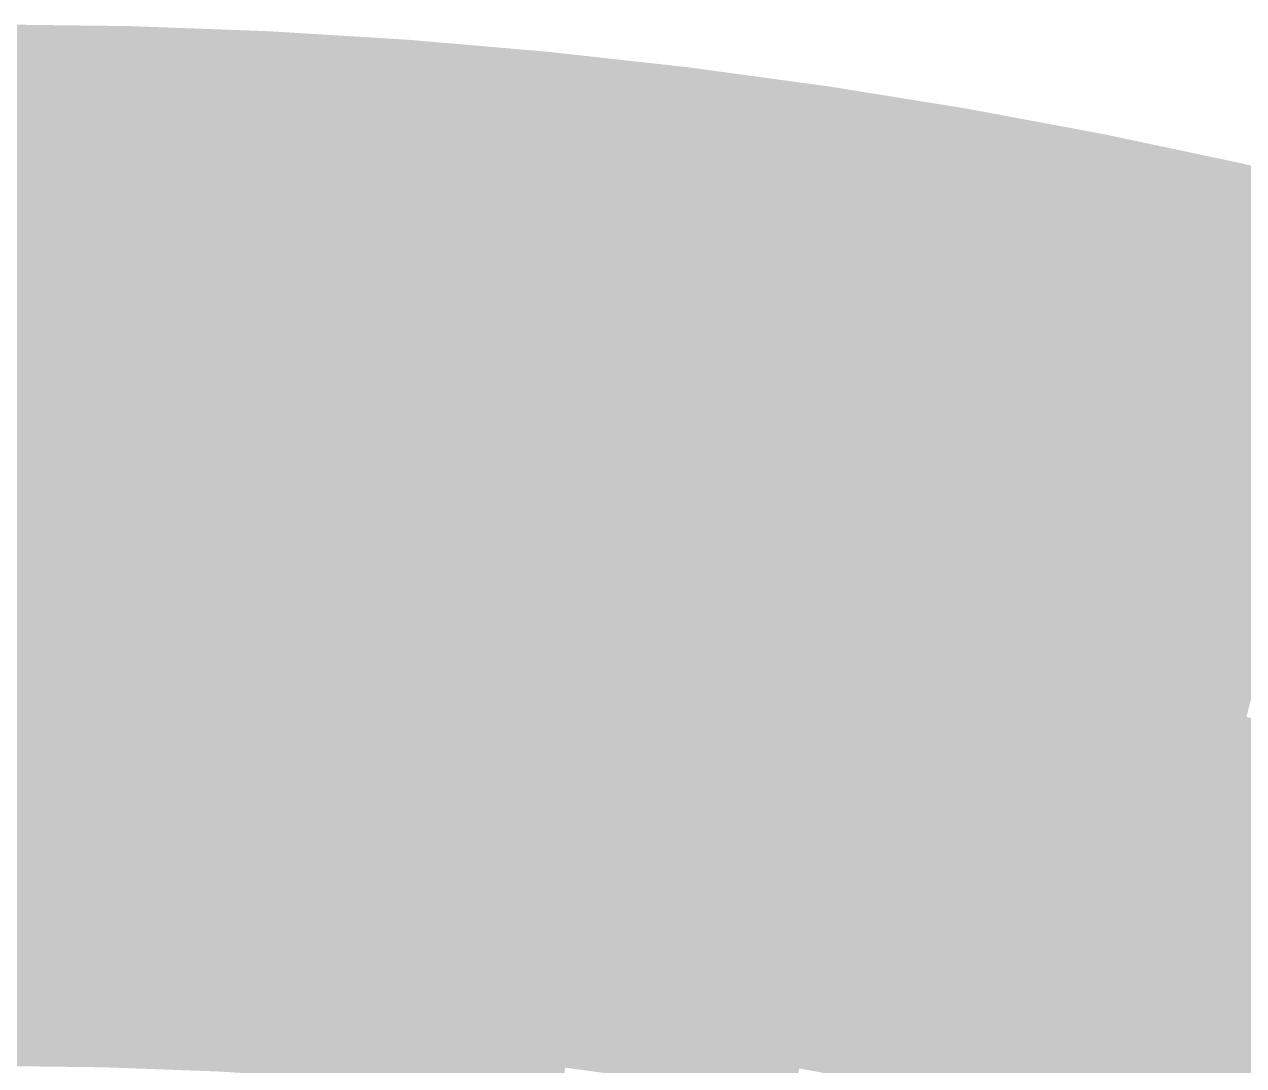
# Model space of a CAD drawing. Header units: inches. Extents: x -266 to 784, y -170 to 213.
# Drawn here: x 1.04 to 37.33, y 139.01 to 170 of the extents above; entities that cross this region are included whole.
import ezdxf

# ---------------------------------------------------------------- set-up
doc = ezdxf.new("R2010")
doc.units = ezdxf.units.IN
doc.header["$MEASUREMENT"] = 0

msp = doc.modelspace()

# ---------------------------------------------------------------- linework, layer by layer
at = {"color": 98, "true_color": 0x020301}
for points in [[(0, 169), (0, 170), (4.147468, 168.9491), (4.172009, 169.948799)], [(4.147468, 168.9491), (4.172009, 169.948799), (8.292437, 168.796432), (8.341505, 169.795228)], [(8.292437, 168.796432), (8.341505, 169.795228), (12.432411, 168.542087), (12.505976, 169.539378)], [(12.432411, 168.542087), (12.505976, 169.539378), (16.564897, 168.186219), (16.662914, 169.181404)], [(16.564897, 168.186219), (16.662914, 169.181404), (20.687404, 167.729041), (20.809815, 168.721521)], [(20.687404, 167.729041), (20.809815, 168.721521), (24.79745, 167.17083), (24.944181, 168.160007)]]:
    msp.add_solid(points, dxfattribs=at)
at = {"color": 98, "true_color": 0x050803}
msp.add_solid([(0, 168), (0, 169), (4.122926, 167.949402), (4.147468, 168.9491)], dxfattribs=at)
at = {"color": 98, "true_color": 0x060803}
for points in [[(4.122926, 167.949402), (4.147468, 168.9491), (8.243369, 167.797637), (8.292437, 168.796432)], [(8.243369, 167.797637), (8.292437, 168.796432), (12.358847, 167.544797), (12.432411, 168.542087)], [(12.358847, 167.544797), (12.432411, 168.542087), (16.46688, 167.191034), (16.564897, 168.186219)], [(16.46688, 167.191034), (16.564897, 168.186219), (20.564993, 166.736562), (20.687404, 167.729041)], [(20.564993, 166.736562), (20.687404, 167.729041), (24.65072, 166.181654), (24.79745, 167.17083)], [(24.65072, 166.181654), (24.79745, 167.17083), (28.721597, 165.526644), (28.892559, 166.511922)], [(28.721597, 165.526644), (28.892559, 166.511922), (32.775174, 164.771927), (32.970264, 165.752712)], [(32.775174, 164.771927), (32.970264, 165.752712), (36.809008, 163.917958), (37.02811, 164.89366)], [(36.809008, 163.917958), (37.02811, 164.89366), (40.82067, 162.965251), (41.06365, 163.935282)]]:
    msp.add_solid(points, dxfattribs=at)
at = {"color": 18, "true_color": 0x030301}
for points in [[(24.79745, 167.17083), (24.944181, 168.160007), (28.892559, 166.511922), (29.063521, 167.497199)], [(28.892559, 166.511922), (29.063521, 167.497199), (32.970264, 165.752712), (33.165355, 166.733498)], [(32.970264, 165.752712), (33.165355, 166.733498), (37.02811, 164.89366), (37.247211, 165.869362)], [(37.02811, 164.89366), (37.247211, 165.869362), (41.06365, 163.935282), (41.306631, 164.905313)]]:
    msp.add_solid(points, dxfattribs=at)
at = {"color": 98, "true_color": 0x090c05}
for points in [[(0, 167), (0, 168), (4.098385, 166.949703), (4.122926, 167.949402)], [(4.098385, 166.949703), (4.122926, 167.949402), (8.194302, 166.798841), (8.243369, 167.797637)], [(8.194302, 166.798841), (8.243369, 167.797637), (12.285282, 166.547506), (12.358847, 167.544797)], [(12.285282, 166.547506), (12.358847, 167.544797), (16.368862, 166.195849), (16.46688, 167.191034)], [(16.368862, 166.195849), (16.46688, 167.191034), (20.442583, 165.744082), (20.564993, 166.736562)], [(20.442583, 165.744082), (20.564993, 166.736562), (24.503989, 165.192477), (24.65072, 166.181654)]]:
    msp.add_solid(points, dxfattribs=at)
at = {"color": 88, "true_color": 0x0c1008}
for points in [[(0, 166), (0, 167), (4.073844, 165.950004), (4.098385, 166.949703)], [(4.073844, 165.950004), (4.098385, 166.949703), (8.145234, 165.800046), (8.194302, 166.798841)], [(8.145234, 165.800046), (8.194302, 166.798841), (12.211718, 165.550216), (12.285282, 166.547506)]]:
    msp.add_solid(points, dxfattribs=at)
at = {"color": 88, "true_color": 0x0d1008}
for points in [[(12.211718, 165.550216), (12.285282, 166.547506), (16.270845, 165.200665), (16.368862, 166.195849)], [(16.270845, 165.200665), (16.368862, 166.195849), (20.320172, 164.751603), (20.442583, 165.744082)], [(20.320172, 164.751603), (20.442583, 165.744082), (24.357259, 164.203301), (24.503989, 165.192477)], [(24.357259, 164.203301), (24.503989, 165.192477), (28.379674, 163.556089), (28.550635, 164.541366)], [(28.379674, 163.556089), (28.550635, 164.541366), (32.384993, 162.810357), (32.580084, 163.791142)]]:
    msp.add_solid(points, dxfattribs=at)
at = {"color": 88, "true_color": 0x0f140a}
for points in [[(0, 165), (0, 166), (4.049303, 164.950305), (4.073844, 165.950004)], [(4.049303, 164.950305), (4.073844, 165.950004), (8.096166, 164.80125), (8.145234, 165.800046)]]:
    msp.add_solid(points, dxfattribs=at)
at = {"color": 88, "true_color": 0x0a0c05}
for points in [[(24.503989, 165.192477), (24.65072, 166.181654), (28.550635, 164.541366), (28.721597, 165.526644)], [(28.550635, 164.541366), (28.721597, 165.526644), (32.580084, 163.791142), (32.775174, 164.771927)], [(32.580084, 163.791142), (32.775174, 164.771927), (36.589907, 162.942256), (36.809008, 163.917958)], [(36.589907, 162.942256), (36.809008, 163.917958), (40.57769, 161.995219), (40.82067, 162.965251)]]:
    msp.add_solid(points, dxfattribs=at)
at = {"color": 88, "true_color": 0x10140a}
for points in [[(8.096166, 164.80125), (8.145234, 165.800046), (12.138153, 164.552925), (12.211718, 165.550216)], [(12.138153, 164.552925), (12.211718, 165.550216), (16.172828, 164.20548), (16.270845, 165.200665)], [(16.172828, 164.20548), (16.270845, 165.200665), (20.197761, 163.759123), (20.320172, 164.751603)], [(20.197761, 163.759123), (20.320172, 164.751603), (24.210528, 163.214124), (24.357259, 164.203301)]]:
    msp.add_solid(points, dxfattribs=at)
at = {"color": 88, "true_color": 0x12190c}
msp.add_solid([(0, 164), (0, 165), (4.024761, 163.950606), (4.049303, 164.950305)], dxfattribs=at)
at = {"color": 88, "true_color": 0x13190c}
for points in [[(4.024761, 163.950606), (4.049303, 164.950305), (8.047099, 163.802455), (8.096166, 164.80125)], [(8.047099, 163.802455), (8.096166, 164.80125), (12.064588, 163.555635), (12.138153, 164.552925)], [(12.064588, 163.555635), (12.138153, 164.552925), (16.074811, 163.210295), (16.172828, 164.20548)]]:
    msp.add_solid(points, dxfattribs=at)
at = {"color": 88, "true_color": 0x14190c}
for points in [[(16.074811, 163.210295), (16.172828, 164.20548), (20.075351, 162.766644), (20.197761, 163.759123)], [(20.075351, 162.766644), (20.197761, 163.759123), (24.063798, 162.224948), (24.210528, 163.214124)], [(24.063798, 162.224948), (24.210528, 163.214124), (28.03775, 161.585533), (28.208712, 162.570811)], [(28.03775, 161.585533), (28.208712, 162.570811), (31.994813, 160.848786), (32.189903, 161.829571)]]:
    msp.add_solid(points, dxfattribs=at)
at = {"color": 88, "true_color": 0x11140a}
for points in [[(24.210528, 163.214124), (24.357259, 164.203301), (28.208712, 162.570811), (28.379674, 163.556089)], [(28.208712, 162.570811), (28.379674, 163.556089), (32.189903, 161.829571), (32.384993, 162.810357)], [(32.189903, 161.829571), (32.384993, 162.810357), (36.151705, 160.990851), (36.370806, 161.966554)], [(36.151705, 160.990851), (36.370806, 161.966554), (40.09173, 160.055157), (40.33471, 161.025188)]]:
    msp.add_solid(points, dxfattribs=at)
at = {"color": 88, "true_color": 0x161d0e}
for points in [[(0, 163), (0, 164), (4.00022, 162.950907), (4.024761, 163.950606)], [(4.00022, 162.950907), (4.024761, 163.950606), (7.998031, 162.803659), (8.047099, 163.802455)], [(7.998031, 162.803659), (8.047099, 163.802455), (11.991024, 162.558344), (12.064588, 163.555635)]]:
    msp.add_solid(points, dxfattribs=at)
at = {"color": 88, "true_color": 0x0e1008}
for points in [[(32.384993, 162.810357), (32.580084, 163.791142), (36.370806, 161.966554), (36.589907, 162.942256)], [(36.370806, 161.966554), (36.589907, 162.942256), (40.33471, 161.025188), (40.57769, 161.995219)]]:
    msp.add_solid(points, dxfattribs=at)
at = {"color": 88, "true_color": 0x171d0e}
for points in [[(11.991024, 162.558344), (12.064588, 163.555635), (15.976794, 162.21511), (16.074811, 163.210295)], [(15.976794, 162.21511), (16.074811, 163.210295), (19.95294, 161.774164), (20.075351, 162.766644)], [(19.95294, 161.774164), (20.075351, 162.766644), (23.917067, 161.235771), (24.063798, 162.224948)]]:
    msp.add_solid(points, dxfattribs=at)
at = {"color": 88, "true_color": 0x192110}
for points in [[(0, 162), (0, 163), (3.975679, 161.951209), (4.00022, 162.950907)], [(3.975679, 161.951209), (4.00022, 162.950907), (7.948963, 161.804864), (7.998031, 162.803659)]]:
    msp.add_solid(points, dxfattribs=at)
at = {"color": 88, "true_color": 0x1a2110}
for points in [[(7.948963, 161.804864), (7.998031, 162.803659), (11.917459, 161.561054), (11.991024, 162.558344)], [(11.917459, 161.561054), (11.991024, 162.558344), (15.878777, 161.219926), (15.976794, 162.21511)], [(15.878777, 161.219926), (15.976794, 162.21511), (19.830529, 160.781685), (19.95294, 161.774164)]]:
    msp.add_solid(points, dxfattribs=at)
at = {"color": 88, "true_color": 0x181d0e}
for points in [[(23.917067, 161.235771), (24.063798, 162.224948), (27.866788, 160.600256), (28.03775, 161.585533)], [(27.866788, 160.600256), (28.03775, 161.585533), (31.799722, 159.868001), (31.994813, 160.848786)], [(31.799722, 159.868001), (31.994813, 160.848786), (35.713502, 159.039447), (35.932603, 160.015149)]]:
    msp.add_solid(points, dxfattribs=at)
at = {"color": 250, "true_color": 0x1c2512}
msp.add_solid([(0, 161), (0, 162), (3.951138, 160.95151), (3.975679, 161.951209)], dxfattribs=at)
at = {"color": 250, "true_color": 0x1d2512}
for points in [[(3.951138, 160.95151), (3.975679, 161.951209), (7.899896, 160.806068), (7.948963, 161.804864)], [(7.899896, 160.806068), (7.948963, 161.804864), (11.843895, 160.563764), (11.917459, 161.561054)], [(11.843895, 160.563764), (11.917459, 161.561054), (15.78076, 160.224741), (15.878777, 161.219926)]]:
    msp.add_solid(points, dxfattribs=at)
at = {"color": 250, "true_color": 0x1b2110}
for points in [[(19.830529, 160.781685), (19.95294, 161.774164), (23.770337, 160.246595), (23.917067, 161.235771)], [(23.770337, 160.246595), (23.917067, 161.235771), (27.695826, 159.614978), (27.866788, 160.600256)]]:
    msp.add_solid(points, dxfattribs=at)
at = {"color": 88, "true_color": 0x15190c}
for points in [[(31.994813, 160.848786), (32.189903, 161.829571), (35.932603, 160.015149), (36.151705, 160.990851)], [(35.932603, 160.015149), (36.151705, 160.990851), (39.84875, 159.085126), (40.09173, 160.055157)]]:
    msp.add_solid(points, dxfattribs=at)
at = {"color": 250, "true_color": 0x1e2512}
for points in [[(15.78076, 160.224741), (15.878777, 161.219926), (19.708119, 159.789205), (19.830529, 160.781685)], [(19.708119, 159.789205), (19.830529, 160.781685), (23.623606, 159.257418), (23.770337, 160.246595)]]:
    msp.add_solid(points, dxfattribs=at)
at = {"color": 250, "true_color": 0x1f2a14}
msp.add_solid([(0, 160), (0, 161), (3.926597, 159.951811), (3.951138, 160.95151)], dxfattribs=at)
at = {"color": 250, "true_color": 0x202a14}
for points in [[(3.926597, 159.951811), (3.951138, 160.95151), (7.850828, 159.807273), (7.899896, 160.806068)], [(7.850828, 159.807273), (7.899896, 160.806068), (11.77033, 159.566473), (11.843895, 160.563764)]]:
    msp.add_solid(points, dxfattribs=at)
at = {"color": 250, "true_color": 0x212a14}
for points in [[(11.77033, 159.566473), (11.843895, 160.563764), (15.682742, 159.229556), (15.78076, 160.224741)], [(15.682742, 159.229556), (15.78076, 160.224741), (19.585708, 158.796726), (19.708119, 159.789205)]]:
    msp.add_solid(points, dxfattribs=at)
at = {"color": 250, "true_color": 0x1c2110}
for points in [[(27.695826, 159.614978), (27.866788, 160.600256), (31.604632, 158.887215), (31.799722, 159.868001)], [(31.604632, 158.887215), (31.799722, 159.868001), (35.494401, 158.063745), (35.713502, 159.039447)], [(35.494401, 158.063745), (35.713502, 159.039447), (39.362789, 157.145063), (39.605769, 158.115094)]]:
    msp.add_solid(points, dxfattribs=at)
at = {"color": 250, "true_color": 0x1f2512}
for points in [[(23.623606, 159.257418), (23.770337, 160.246595), (27.524864, 158.6297), (27.695826, 159.614978)], [(27.524864, 158.6297), (27.695826, 159.614978), (31.409542, 157.90643), (31.604632, 158.887215)]]:
    msp.add_solid(points, dxfattribs=at)
at = {"color": 250, "true_color": 0x232e16}
for points in [[(0, 159), (0, 160), (3.902055, 158.952112), (3.926597, 159.951811)], [(3.902055, 158.952112), (3.926597, 159.951811), (7.80176, 158.808478), (7.850828, 159.807273)]]:
    msp.add_solid(points, dxfattribs=at)
at = {"color": 250, "true_color": 0x242e16}
for points in [[(7.80176, 158.808478), (7.850828, 159.807273), (11.696766, 158.569183), (11.77033, 159.566473)], [(11.696766, 158.569183), (11.77033, 159.566473), (15.584725, 158.234372), (15.682742, 159.229556)]]:
    msp.add_solid(points, dxfattribs=at)
at = {"color": 250, "true_color": 0x222a14}
for points in [[(19.585708, 158.796726), (19.708119, 159.789205), (23.476876, 158.268242), (23.623606, 159.257418)], [(23.476876, 158.268242), (23.623606, 159.257418), (27.353902, 157.644423), (27.524864, 158.6297)]]:
    msp.add_solid(points, dxfattribs=at)
at = {"color": 88, "true_color": 0x191d0e}
msp.add_solid([(35.713502, 159.039447), (35.932603, 160.015149), (39.605769, 158.115094), (39.84875, 159.085126)], dxfattribs=at)
at = {"color": 99, "true_color": 0x263219}
for points in [[(0, 158), (0, 159), (3.877514, 157.952413), (3.902055, 158.952112)], [(3.877514, 157.952413), (3.902055, 158.952112), (7.752693, 157.809682), (7.80176, 158.808478)]]:
    msp.add_solid(points, dxfattribs=at)
at = {"color": 250, "true_color": 0x252e16}
for points in [[(15.584725, 158.234372), (15.682742, 159.229556), (19.463297, 157.804246), (19.585708, 158.796726)], [(19.463297, 157.804246), (19.585708, 158.796726), (23.330145, 157.279065), (23.476876, 158.268242)]]:
    msp.add_solid(points, dxfattribs=at)
at = {"color": 250, "true_color": 0x273219}
msp.add_solid([(7.752693, 157.809682), (7.80176, 158.808478), (11.623201, 157.571892), (11.696766, 158.569183)], dxfattribs=at)
at = {"color": 250, "true_color": 0x232a14}
for points in [[(27.353902, 157.644423), (27.524864, 158.6297), (31.214452, 156.925645), (31.409542, 157.90643)], [(31.214452, 156.925645), (31.409542, 157.90643), (35.056198, 156.112341), (35.2753, 157.088043)]]:
    msp.add_solid(points, dxfattribs=at)
at = {"color": 250, "true_color": 0x202512}
for points in [[(31.409542, 157.90643), (31.604632, 158.887215), (35.2753, 157.088043), (35.494401, 158.063745)], [(35.2753, 157.088043), (35.494401, 158.063745), (39.119809, 156.175032), (39.362789, 157.145063)]]:
    msp.add_solid(points, dxfattribs=at)
at = {"color": 250, "true_color": 0x283219}
for points in [[(11.623201, 157.571892), (11.696766, 158.569183), (15.486708, 157.239187), (15.584725, 158.234372)], [(15.486708, 157.239187), (15.584725, 158.234372), (19.340887, 156.811766), (19.463297, 157.804246)]]:
    msp.add_solid(points, dxfattribs=at)
at = {"color": 250, "true_color": 0x262e16}
for points in [[(23.330145, 157.279065), (23.476876, 158.268242), (27.18294, 156.659145), (27.353902, 157.644423)], [(27.18294, 156.659145), (27.353902, 157.644423), (31.019361, 155.94486), (31.214452, 156.925645)]]:
    msp.add_solid(points, dxfattribs=at)
at = {"color": 99, "true_color": 0x29361b}
msp.add_solid([(0, 157), (0, 158), (3.852973, 156.952715), (3.877514, 157.952413)], dxfattribs=at)
at = {"color": 99, "true_color": 0x2a361b}
for points in [[(3.852973, 156.952715), (3.877514, 157.952413), (7.703625, 156.810887), (7.752693, 157.809682)], [(7.703625, 156.810887), (7.752693, 157.809682), (11.549636, 156.574602), (11.623201, 157.571892)]]:
    msp.add_solid(points, dxfattribs=at)
at = {"color": 89, "true_color": 0x2b361b}
msp.add_solid([(11.549636, 156.574602), (11.623201, 157.571892), (15.388691, 156.244002), (15.486708, 157.239187)], dxfattribs=at)
at = {"color": 250, "true_color": 0x293219}
for points in [[(19.340887, 156.811766), (19.463297, 157.804246), (23.183415, 156.289889), (23.330145, 157.279065)], [(23.183415, 156.289889), (23.330145, 157.279065), (27.011978, 155.673867), (27.18294, 156.659145)]]:
    msp.add_solid(points, dxfattribs=at)
at = {"color": 89, "true_color": 0x2c361b}
for points in [[(15.388691, 156.244002), (15.486708, 157.239187), (19.218476, 155.819287), (19.340887, 156.811766)], [(19.218476, 155.819287), (19.340887, 156.811766), (23.036684, 155.300712), (23.183415, 156.289889)]]:
    msp.add_solid(points, dxfattribs=at)
at = {"color": 89, "true_color": 0x2c3b1d}
msp.add_solid([(0, 156), (0, 157), (3.828432, 155.953016), (3.852973, 156.952715)], dxfattribs=at)
at = {"color": 89, "true_color": 0x2d3b1d}
msp.add_solid([(3.828432, 155.953016), (3.852973, 156.952715), (7.654557, 155.812091), (7.703625, 156.810887)], dxfattribs=at)
at = {"color": 89, "true_color": 0x2e3b1d}
for points in [[(7.654557, 155.812091), (7.703625, 156.810887), (11.476072, 155.577311), (11.549636, 156.574602)], [(11.476072, 155.577311), (11.549636, 156.574602), (15.290674, 155.248817), (15.388691, 156.244002)]]:
    msp.add_solid(points, dxfattribs=at)
at = {"color": 250, "true_color": 0x272e16}
msp.add_solid([(31.019361, 155.94486), (31.214452, 156.925645), (34.837097, 155.136639), (35.056198, 156.112341)], dxfattribs=at)
at = {"color": 250, "true_color": 0x242a14}
msp.add_solid([(35.056198, 156.112341), (35.2753, 157.088043), (38.876829, 155.205001), (39.119809, 156.175032)], dxfattribs=at)
at = {"color": 250, "true_color": 0x2a3219}
msp.add_solid([(27.011978, 155.673867), (27.18294, 156.659145), (30.824271, 154.964074), (31.019361, 155.94486)], dxfattribs=at)
at = {"color": 89, "true_color": 0x2f3b1d}
msp.add_solid([(15.290674, 155.248817), (15.388691, 156.244002), (19.096065, 154.826807), (19.218476, 155.819287)], dxfattribs=at)
at = {"color": 89, "true_color": 0x2d361b}
msp.add_solid([(23.036684, 155.300712), (23.183415, 156.289889), (26.841017, 154.68859), (27.011978, 155.673867)], dxfattribs=at)
at = {"color": 250, "true_color": 0x282e16}
msp.add_solid([(34.837097, 155.136639), (35.056198, 156.112341), (38.633849, 154.234969), (38.876829, 155.205001)], dxfattribs=at)
at = {"color": 89, "true_color": 0x303f1f}
for points in [[(0, 155), (0, 156), (3.80389, 154.953317), (3.828432, 155.953016)], [(3.80389, 154.953317), (3.828432, 155.953016), (7.60549, 154.813296), (7.654557, 155.812091)]]:
    msp.add_solid(points, dxfattribs=at)
at = {"color": 89, "true_color": 0x313f1f}
msp.add_solid([(7.60549, 154.813296), (7.654557, 155.812091), (11.402507, 154.580021), (11.476072, 155.577311)], dxfattribs=at)
at = {"color": 89, "true_color": 0x303b1d}
for points in [[(19.096065, 154.826807), (19.218476, 155.819287), (22.889954, 154.311536), (23.036684, 155.300712)], [(22.889954, 154.311536), (23.036684, 155.300712), (26.670055, 153.703312), (26.841017, 154.68859)]]:
    msp.add_solid(points, dxfattribs=at)
at = {"color": 250, "true_color": 0x2b3219}
for points in [[(30.824271, 154.964074), (31.019361, 155.94486), (34.617996, 154.160937), (34.837097, 155.136639)], [(34.617996, 154.160937), (34.837097, 155.136639), (38.390868, 153.264938), (38.633849, 154.234969)]]:
    msp.add_solid(points, dxfattribs=at)
at = {"color": 89, "true_color": 0x323f1f}
for points in [[(11.402507, 154.580021), (11.476072, 155.577311), (15.192657, 154.253633), (15.290674, 155.248817)], [(15.192657, 154.253633), (15.290674, 155.248817), (18.973655, 153.834328), (19.096065, 154.826807)]]:
    msp.add_solid(points, dxfattribs=at)
at = {"color": 89, "true_color": 0x2e361b}
for points in [[(26.841017, 154.68859), (27.011978, 155.673867), (30.629181, 153.983289), (30.824271, 154.964074)], [(30.629181, 153.983289), (30.824271, 154.964074), (34.398895, 153.185234), (34.617996, 154.160937)]]:
    msp.add_solid(points, dxfattribs=at)
at = {"color": 89, "true_color": 0x334321}
msp.add_solid([(0, 154), (0, 155), (3.779349, 153.953618), (3.80389, 154.953317)], dxfattribs=at)
at = {"color": 79, "true_color": 0x344321}
for points in [[(3.779349, 153.953618), (3.80389, 154.953317), (7.556422, 153.8145), (7.60549, 154.813296)], [(7.556422, 153.8145), (7.60549, 154.813296), (11.328943, 153.58273), (11.402507, 154.580021)]]:
    msp.add_solid(points, dxfattribs=at)
at = {"color": 89, "true_color": 0x333f1f}
msp.add_solid([(18.973655, 153.834328), (19.096065, 154.826807), (22.743224, 153.322359), (22.889954, 154.311536)], dxfattribs=at)
at = {"color": 89, "true_color": 0x313b1d}
msp.add_solid([(26.670055, 153.703312), (26.841017, 154.68859), (30.43409, 153.002504), (30.629181, 153.983289)], dxfattribs=at)
at = {"color": 79, "true_color": 0x354321}
msp.add_solid([(11.328943, 153.58273), (11.402507, 154.580021), (15.09464, 153.258448), (15.192657, 154.253633)], dxfattribs=at)
at = {"color": 79, "true_color": 0x364321}
msp.add_solid([(15.09464, 153.258448), (15.192657, 154.253633), (18.851244, 152.841848), (18.973655, 153.834328)], dxfattribs=at)
at = {"color": 79, "true_color": 0x343f1f}
msp.add_solid([(22.743224, 153.322359), (22.889954, 154.311536), (26.499093, 152.718035), (26.670055, 153.703312)], dxfattribs=at)
at = {"color": 79, "true_color": 0x364823}
msp.add_solid([(0, 153), (0, 154), (3.754808, 152.953919), (3.779349, 153.953618)], dxfattribs=at)
at = {"color": 79, "true_color": 0x374823}
msp.add_solid([(3.754808, 152.953919), (3.779349, 153.953618), (7.507354, 152.815705), (7.556422, 153.8145)], dxfattribs=at)
at = {"color": 89, "true_color": 0x323b1d}
msp.add_solid([(30.43409, 153.002504), (30.629181, 153.983289), (34.179793, 152.209532), (34.398895, 153.185234)], dxfattribs=at)
at = {"color": 250, "true_color": 0x2f361b}
msp.add_solid([(34.398895, 153.185234), (34.617996, 154.160937), (38.147888, 152.294907), (38.390868, 153.264938)], dxfattribs=at)
at = {"color": 79, "true_color": 0x384823}
msp.add_solid([(7.507354, 152.815705), (7.556422, 153.8145), (11.255378, 152.58544), (11.328943, 153.58273)], dxfattribs=at)
at = {"color": 79, "true_color": 0x394823}
for points in [[(11.255378, 152.58544), (11.328943, 153.58273), (14.996622, 152.263263), (15.09464, 153.258448)], [(14.996622, 152.263263), (15.09464, 153.258448), (18.728833, 151.849369), (18.851244, 152.841848)]]:
    msp.add_solid(points, dxfattribs=at)
at = {"color": 79, "true_color": 0x374321}
msp.add_solid([(18.851244, 152.841848), (18.973655, 153.834328), (22.596493, 152.333183), (22.743224, 153.322359)], dxfattribs=at)
at = {"color": 79, "true_color": 0x353f1f}
msp.add_solid([(26.499093, 152.718035), (26.670055, 153.703312), (30.239, 152.021718), (30.43409, 153.002504)], dxfattribs=at)
at = {"color": 79, "true_color": 0x384321}
for points in [[(22.596493, 152.333183), (22.743224, 153.322359), (26.328131, 151.732757), (26.499093, 152.718035)], [(26.328131, 151.732757), (26.499093, 152.718035), (30.04391, 151.040933), (30.239, 152.021718)]]:
    msp.add_solid(points, dxfattribs=at)
at = {"color": 89, "true_color": 0x333b1d}
msp.add_solid([(34.179793, 152.209532), (34.398895, 153.185234), (37.904908, 151.324875), (38.147888, 152.294907)], dxfattribs=at)
at = {"color": 79, "true_color": 0x394c25}
msp.add_solid([(0, 152), (0, 153), (3.730267, 151.95422), (3.754808, 152.953919)], dxfattribs=at)
at = {"color": 79, "true_color": 0x3a4c25}
msp.add_solid([(3.730267, 151.95422), (3.754808, 152.953919), (7.458287, 151.816909), (7.507354, 152.815705)], dxfattribs=at)
at = {"color": 79, "true_color": 0x3b4c25}
msp.add_solid([(7.458287, 151.816909), (7.507354, 152.815705), (11.181814, 151.588149), (11.255378, 152.58544)], dxfattribs=at)
at = {"color": 79, "true_color": 0x3a4823}
msp.add_solid([(18.728833, 151.849369), (18.851244, 152.841848), (22.449763, 151.344006), (22.596493, 152.333183)], dxfattribs=at)
at = {"color": 79, "true_color": 0x363f1f}
for points in [[(30.239, 152.021718), (30.43409, 153.002504), (33.960692, 151.23383), (34.179793, 152.209532)], [(33.960692, 151.23383), (34.179793, 152.209532), (37.661928, 150.354844), (37.904908, 151.324875)]]:
    msp.add_solid(points, dxfattribs=at)
at = {"color": 79, "true_color": 0x3c4c25}
msp.add_solid([(11.181814, 151.588149), (11.255378, 152.58544), (14.898605, 151.268078), (14.996622, 152.263263)], dxfattribs=at)
at = {"color": 79, "true_color": 0x3d4c25}
msp.add_solid([(14.898605, 151.268078), (14.996622, 152.263263), (18.606423, 150.856889), (18.728833, 151.849369)], dxfattribs=at)
at = {"color": 79, "true_color": 0x3b4823}
msp.add_solid([(22.449763, 151.344006), (22.596493, 152.333183), (26.157169, 150.747479), (26.328131, 151.732757)], dxfattribs=at)
at = {"color": 79, "true_color": 0x3c5028}
msp.add_solid([(0, 151), (0, 152), (3.705726, 150.954522), (3.730267, 151.95422)], dxfattribs=at)
at = {"color": 79, "true_color": 0x3d5028}
msp.add_solid([(3.705726, 150.954522), (3.730267, 151.95422), (7.409219, 150.818114), (7.458287, 151.816909)], dxfattribs=at)
at = {"color": 69, "true_color": 0x3e5028}
msp.add_solid([(7.409219, 150.818114), (7.458287, 151.816909), (11.108249, 150.590859), (11.181814, 151.588149)], dxfattribs=at)
at = {"color": 69, "true_color": 0x3e4c25}
msp.add_solid([(18.606423, 150.856889), (18.728833, 151.849369), (22.303032, 150.35483), (22.449763, 151.344006)], dxfattribs=at)
at = {"color": 79, "true_color": 0x3c4823}
msp.add_solid([(26.157169, 150.747479), (26.328131, 151.732757), (29.848819, 150.060148), (30.04391, 151.040933)], dxfattribs=at)
at = {"color": 79, "true_color": 0x394321}
msp.add_solid([(30.04391, 151.040933), (30.239, 152.021718), (33.741591, 150.258128), (33.960692, 151.23383)], dxfattribs=at)
at = {"color": 69, "true_color": 0x3f5028}
msp.add_solid([(11.108249, 150.590859), (11.181814, 151.588149), (14.800588, 150.272894), (14.898605, 151.268078)], dxfattribs=at)
at = {"color": 69, "true_color": 0x3f4c25}
for points in [[(22.303032, 150.35483), (22.449763, 151.344006), (25.986207, 149.762202), (26.157169, 150.747479)], [(25.986207, 149.762202), (26.157169, 150.747479), (29.653729, 149.079363), (29.848819, 150.060148)]]:
    msp.add_solid(points, dxfattribs=at)
at = {"color": 69, "true_color": 0x40542a}
msp.add_solid([(0, 150), (0, 151), (3.681184, 149.954823), (3.705726, 150.954522)], dxfattribs=at)
at = {"color": 69, "true_color": 0x405028}
msp.add_solid([(14.800588, 150.272894), (14.898605, 151.268078), (18.484012, 149.86441), (18.606423, 150.856889)], dxfattribs=at)
at = {"color": 79, "true_color": 0x3d4823}
msp.add_solid([(29.848819, 150.060148), (30.04391, 151.040933), (33.52249, 149.282426), (33.741591, 150.258128)], dxfattribs=at)
at = {"color": 79, "true_color": 0x3a4321}
msp.add_solid([(33.741591, 150.258128), (33.960692, 151.23383), (37.418948, 149.384813), (37.661928, 150.354844)], dxfattribs=at)
at = {"color": 69, "true_color": 0x41542a}
msp.add_solid([(3.681184, 149.954823), (3.705726, 150.954522), (7.360151, 149.819318), (7.409219, 150.818114)], dxfattribs=at)
at = {"color": 69, "true_color": 0x42542a}
msp.add_solid([(7.360151, 149.819318), (7.409219, 150.818114), (11.034685, 149.593569), (11.108249, 150.590859)], dxfattribs=at)
at = {"color": 69, "true_color": 0x415028}
msp.add_solid([(18.484012, 149.86441), (18.606423, 150.856889), (22.156302, 149.365653), (22.303032, 150.35483)], dxfattribs=at)
at = {"color": 69, "true_color": 0x43542a}
msp.add_solid([(11.034685, 149.593569), (11.108249, 150.590859), (14.702571, 149.277709), (14.800588, 150.272894)], dxfattribs=at)
at = {"color": 69, "true_color": 0x44542a}
msp.add_solid([(14.702571, 149.277709), (14.800588, 150.272894), (18.361601, 148.87193), (18.484012, 149.86441)], dxfattribs=at)
at = {"color": 69, "true_color": 0x425028}
msp.add_solid([(22.156302, 149.365653), (22.303032, 150.35483), (25.815245, 148.776924), (25.986207, 149.762202)], dxfattribs=at)
at = {"color": 69, "true_color": 0x3e4823}
for points in [[(33.52249, 149.282426), (33.741591, 150.258128), (37.175968, 148.414782), (37.418948, 149.384813)], [(37.175968, 148.414782), (37.418948, 149.384813), (40.807052, 147.457738), (41.073765, 148.421514)]]:
    msp.add_solid(points, dxfattribs=at)
at = {"color": 69, "true_color": 0x43592c}
msp.add_solid([(0, 149), (0, 150), (3.656643, 148.955124), (3.681184, 149.954823)], dxfattribs=at)
at = {"color": 69, "true_color": 0x44592c}
msp.add_solid([(3.656643, 148.955124), (3.681184, 149.954823), (7.311083, 148.820523), (7.360151, 149.819318)], dxfattribs=at)
at = {"color": 69, "true_color": 0x404c25}
msp.add_solid([(29.653729, 149.079363), (29.848819, 150.060148), (33.303389, 148.306724), (33.52249, 149.282426)], dxfattribs=at)
at = {"color": 69, "true_color": 0x45592c}
msp.add_solid([(7.311083, 148.820523), (7.360151, 149.819318), (10.96112, 148.596278), (11.034685, 149.593569)], dxfattribs=at)
at = {"color": 69, "true_color": 0x46592c}
msp.add_solid([(10.96112, 148.596278), (11.034685, 149.593569), (14.604554, 148.282524), (14.702571, 149.277709)], dxfattribs=at)
at = {"color": 69, "true_color": 0x45542a}
msp.add_solid([(18.361601, 148.87193), (18.484012, 149.86441), (22.009571, 148.376476), (22.156302, 149.365653)], dxfattribs=at)
at = {"color": 69, "true_color": 0x435028}
msp.add_solid([(25.815245, 148.776924), (25.986207, 149.762202), (29.458639, 148.098577), (29.653729, 149.079363)], dxfattribs=at)
at = {"color": 59, "true_color": 0x47592c}
msp.add_solid([(14.604554, 148.282524), (14.702571, 149.277709), (18.239191, 147.879451), (18.361601, 148.87193)], dxfattribs=at)
at = {"color": 69, "true_color": 0x46542a}
msp.add_solid([(22.009571, 148.376476), (22.156302, 149.365653), (25.644283, 147.791646), (25.815245, 148.776924)], dxfattribs=at)
at = {"color": 69, "true_color": 0x414c25}
msp.add_solid([(33.303389, 148.306724), (33.52249, 149.282426), (36.932987, 147.44475), (37.175968, 148.414782)], dxfattribs=at)
at = {"color": 69, "true_color": 0x465d2e}
msp.add_solid([(0, 148), (0, 149), (3.632102, 147.955425), (3.656643, 148.955124)], dxfattribs=at)
at = {"color": 59, "true_color": 0x475d2e}
msp.add_solid([(3.632102, 147.955425), (3.656643, 148.955124), (7.262016, 147.821728), (7.311083, 148.820523)], dxfattribs=at)
at = {"color": 59, "true_color": 0x485d2e}
msp.add_solid([(7.262016, 147.821728), (7.311083, 148.820523), (10.887555, 147.598988), (10.96112, 148.596278)], dxfattribs=at)
at = {"color": 59, "true_color": 0x48592c}
msp.add_solid([(18.239191, 147.879451), (18.361601, 148.87193), (21.862841, 147.3873), (22.009571, 148.376476)], dxfattribs=at)
at = {"color": 69, "true_color": 0x445028}
msp.add_solid([(29.458639, 148.098577), (29.653729, 149.079363), (33.084287, 147.331022), (33.303389, 148.306724)], dxfattribs=at)
at = {"color": 59, "true_color": 0x495d2e}
msp.add_solid([(10.887555, 147.598988), (10.96112, 148.596278), (14.506537, 147.28734), (14.604554, 148.282524)], dxfattribs=at)
at = {"color": 59, "true_color": 0x47542a}
msp.add_solid([(25.644283, 147.791646), (25.815245, 148.776924), (29.263548, 147.117792), (29.458639, 148.098577)], dxfattribs=at)
at = {"color": 59, "true_color": 0x4b5d2e}
msp.add_solid([(14.506537, 147.28734), (14.604554, 148.282524), (18.11678, 146.886971), (18.239191, 147.879451)], dxfattribs=at)
at = {"color": 59, "true_color": 0x49592c}
msp.add_solid([(21.862841, 147.3873), (22.009571, 148.376476), (25.473321, 146.806369), (25.644283, 147.791646)], dxfattribs=at)
at = {"color": 59, "true_color": 0x48542a}
msp.add_solid([(29.263548, 147.117792), (29.458639, 148.098577), (32.865186, 146.35532), (33.084287, 147.331022)], dxfattribs=at)
at = {"color": 69, "true_color": 0x455028}
msp.add_solid([(33.084287, 147.331022), (33.303389, 148.306724), (36.690007, 146.474719), (36.932987, 147.44475)], dxfattribs=at)
at = {"color": 69, "true_color": 0x424c25}
msp.add_solid([(36.932987, 147.44475), (37.175968, 148.414782), (40.540339, 146.493962), (40.807052, 147.457738)], dxfattribs=at)
at = {"color": 59, "true_color": 0x496130}
msp.add_solid([(0, 147), (0, 148), (3.607561, 146.955726), (3.632102, 147.955425)], dxfattribs=at)
at = {"color": 59, "true_color": 0x4b6130}
msp.add_solid([(3.607561, 146.955726), (3.632102, 147.955425), (7.212948, 146.822932), (7.262016, 147.821728)], dxfattribs=at)
at = {"color": 59, "true_color": 0x4c6130}
msp.add_solid([(7.212948, 146.822932), (7.262016, 147.821728), (10.813991, 146.601697), (10.887555, 147.598988)], dxfattribs=at)
at = {"color": 59, "true_color": 0x4c5d2e}
msp.add_solid([(18.11678, 146.886971), (18.239191, 147.879451), (21.71611, 146.398123), (21.862841, 147.3873)], dxfattribs=at)
at = {"color": 59, "true_color": 0x4a592c}
msp.add_solid([(25.473321, 146.806369), (25.644283, 147.791646), (29.068458, 146.137007), (29.263548, 147.117792)], dxfattribs=at)
at = {"color": 59, "true_color": 0x4d6130}
msp.add_solid([(10.813991, 146.601697), (10.887555, 147.598988), (14.40852, 146.292155), (14.506537, 147.28734)], dxfattribs=at)
at = {"color": 59, "true_color": 0x4d5d2e}
msp.add_solid([(21.71611, 146.398123), (21.862841, 147.3873), (25.30236, 145.821091), (25.473321, 146.806369)], dxfattribs=at)
at = {"color": 69, "true_color": 0x465028}
msp.add_solid([(36.690007, 146.474719), (36.932987, 147.44475), (40.273626, 145.530186), (40.540339, 146.493962)], dxfattribs=at)
at = {"color": 59, "true_color": 0x4d6532}
msp.add_solid([(0, 146), (0, 147), (3.583019, 145.956028), (3.607561, 146.955726)], dxfattribs=at)
at = {"color": 59, "true_color": 0x4e6130}
msp.add_solid([(14.40852, 146.292155), (14.506537, 147.28734), (17.994369, 145.894492), (18.11678, 146.886971)], dxfattribs=at)
at = {"color": 59, "true_color": 0x4b592c}
msp.add_solid([(29.068458, 146.137007), (29.263548, 147.117792), (32.646085, 145.379617), (32.865186, 146.35532)], dxfattribs=at)
at = {"color": 59, "true_color": 0x49542a}
msp.add_solid([(32.865186, 146.35532), (33.084287, 147.331022), (36.447027, 145.504688), (36.690007, 146.474719)], dxfattribs=at)
at = {"color": 59, "true_color": 0x4e6532}
msp.add_solid([(3.583019, 145.956028), (3.607561, 146.955726), (7.16388, 145.824137), (7.212948, 146.822932)], dxfattribs=at)
at = {"color": 59, "true_color": 0x4f6532}
msp.add_solid([(7.16388, 145.824137), (7.212948, 146.822932), (10.740426, 145.604407), (10.813991, 146.601697)], dxfattribs=at)
at = {"color": 59, "true_color": 0x4f6130}
msp.add_solid([(17.994369, 145.894492), (18.11678, 146.886971), (21.56938, 145.408947), (21.71611, 146.398123)], dxfattribs=at)
at = {"color": 59, "true_color": 0x4e5d2e}
msp.add_solid([(25.30236, 145.821091), (25.473321, 146.806369), (28.873368, 145.156221), (29.068458, 146.137007)], dxfattribs=at)
at = {"color": 59, "true_color": 0x506532}
msp.add_solid([(10.740426, 145.604407), (10.813991, 146.601697), (14.310502, 145.29697), (14.40852, 146.292155)], dxfattribs=at)
at = {"color": 59, "true_color": 0x516532}
msp.add_solid([(14.310502, 145.29697), (14.40852, 146.292155), (17.871959, 144.902012), (17.994369, 145.894492)], dxfattribs=at)
at = {"color": 59, "true_color": 0x506130}
msp.add_solid([(21.56938, 145.408947), (21.71611, 146.398123), (25.131398, 144.835813), (25.30236, 145.821091)], dxfattribs=at)
at = {"color": 59, "true_color": 0x4c592c}
msp.add_solid([(32.646085, 145.379617), (32.865186, 146.35532), (36.204047, 144.534657), (36.447027, 145.504688)], dxfattribs=at)
at = {"color": 59, "true_color": 0x4a542a}
msp.add_solid([(36.447027, 145.504688), (36.690007, 146.474719), (40.006914, 144.56641), (40.273626, 145.530186)], dxfattribs=at)
at = {"color": 87, "true_color": 0x506a34}
msp.add_solid([(0, 145), (0, 146), (3.558478, 144.956329), (3.583019, 145.956028)], dxfattribs=at)
at = {"color": 87, "true_color": 0x516a34}
msp.add_solid([(3.558478, 144.956329), (3.583019, 145.956028), (7.114813, 144.825341), (7.16388, 145.824137)], dxfattribs=at)
at = {"color": 59, "true_color": 0x536532}
msp.add_solid([(17.871959, 144.902012), (17.994369, 145.894492), (21.422649, 144.41977), (21.56938, 145.408947)], dxfattribs=at)
at = {"color": 59, "true_color": 0x4f5d2e}
msp.add_solid([(28.873368, 145.156221), (29.068458, 146.137007), (32.426984, 144.403915), (32.646085, 145.379617)], dxfattribs=at)
at = {"color": 87, "true_color": 0x526a34}
msp.add_solid([(7.114813, 144.825341), (7.16388, 145.824137), (10.666862, 144.607116), (10.740426, 145.604407)], dxfattribs=at)
at = {"color": 87, "true_color": 0x546a34}
msp.add_solid([(10.666862, 144.607116), (10.740426, 145.604407), (14.212485, 144.301785), (14.310502, 145.29697)], dxfattribs=at)
at = {"color": 59, "true_color": 0x516130}
msp.add_solid([(25.131398, 144.835813), (25.30236, 145.821091), (28.678277, 144.175436), (28.873368, 145.156221)], dxfattribs=at)
at = {"color": 87, "true_color": 0x556a34}
msp.add_solid([(14.212485, 144.301785), (14.310502, 145.29697), (17.749548, 143.909533), (17.871959, 144.902012)], dxfattribs=at)
at = {"color": 59, "true_color": 0x546532}
msp.add_solid([(21.422649, 144.41977), (21.56938, 145.408947), (24.960436, 143.850536), (25.131398, 144.835813)], dxfattribs=at)
at = {"color": 59, "true_color": 0x505d2e}
msp.add_solid([(32.426984, 144.403915), (32.646085, 145.379617), (35.961067, 143.564625), (36.204047, 144.534657)], dxfattribs=at)
at = {"color": 59, "true_color": 0x4d592c}
msp.add_solid([(36.204047, 144.534657), (36.447027, 145.504688), (39.740201, 143.602634), (40.006914, 144.56641)], dxfattribs=at)
at = {"color": 87, "true_color": 0x536e36}
msp.add_solid([(0, 144), (0, 145), (3.533937, 143.95663), (3.558478, 144.956329)], dxfattribs=at)
at = {"color": 87, "true_color": 0x546e36}
msp.add_solid([(3.533937, 143.95663), (3.558478, 144.956329), (7.065745, 143.826546), (7.114813, 144.825341)], dxfattribs=at)
at = {"color": 87, "true_color": 0x566e36}
msp.add_solid([(7.065745, 143.826546), (7.114813, 144.825341), (10.593297, 143.609826), (10.666862, 144.607116)], dxfattribs=at)
at = {"color": 87, "true_color": 0x566a34}
msp.add_solid([(17.749548, 143.909533), (17.871959, 144.902012), (21.275919, 143.430594), (21.422649, 144.41977)], dxfattribs=at)
at = {"color": 59, "true_color": 0x556532}
msp.add_solid([(24.960436, 143.850536), (25.131398, 144.835813), (28.483187, 143.194651), (28.678277, 144.175436)], dxfattribs=at)
at = {"color": 59, "true_color": 0x536130}
msp.add_solid([(28.678277, 144.175436), (28.873368, 145.156221), (32.207882, 143.428213), (32.426984, 144.403915)], dxfattribs=at)
at = {"color": 77, "true_color": 0x576e36}
msp.add_solid([(10.593297, 143.609826), (10.666862, 144.607116), (14.114468, 143.306601), (14.212485, 144.301785)], dxfattribs=at)
at = {"color": 59, "true_color": 0x515d2e}
msp.add_solid([(35.961067, 143.564625), (36.204047, 144.534657), (39.473488, 142.638858), (39.740201, 143.602634)], dxfattribs=at)
at = {"color": 77, "true_color": 0x586e36}
msp.add_solid([(14.114468, 143.306601), (14.212485, 144.301785), (17.627137, 142.917053), (17.749548, 143.909533)], dxfattribs=at)
at = {"color": 77, "true_color": 0x576a34}
msp.add_solid([(21.275919, 143.430594), (21.422649, 144.41977), (24.789474, 142.865258), (24.960436, 143.850536)], dxfattribs=at)
at = {"color": 59, "true_color": 0x566532}
msp.add_solid([(28.483187, 143.194651), (28.678277, 144.175436), (31.988781, 142.452511), (32.207882, 143.428213)], dxfattribs=at)
at = {"color": 59, "true_color": 0x546130}
msp.add_solid([(32.207882, 143.428213), (32.426984, 144.403915), (35.718086, 142.594594), (35.961067, 143.564625)], dxfattribs=at)
at = {"color": 87, "true_color": 0x567239}
msp.add_solid([(0, 143), (0, 144), (3.509396, 142.956931), (3.533937, 143.95663)], dxfattribs=at)
at = {"color": 77, "true_color": 0x587239}
msp.add_solid([(3.509396, 142.956931), (3.533937, 143.95663), (7.016677, 142.82775), (7.065745, 143.826546)], dxfattribs=at)
at = {"color": 77, "true_color": 0x597239}
msp.add_solid([(7.016677, 142.82775), (7.065745, 143.826546), (10.519733, 142.612535), (10.593297, 143.609826)], dxfattribs=at)
at = {"color": 77, "true_color": 0x5a6e36}
msp.add_solid([(17.627137, 142.917053), (17.749548, 143.909533), (21.129188, 142.441417), (21.275919, 143.430594)], dxfattribs=at)
at = {"color": 77, "true_color": 0x596a34}
msp.add_solid([(24.789474, 142.865258), (24.960436, 143.850536), (28.288097, 142.213866), (28.483187, 143.194651)], dxfattribs=at)
at = {"color": 77, "true_color": 0x5a7239}
msp.add_solid([(10.519733, 142.612535), (10.593297, 143.609826), (14.016451, 142.311416), (14.114468, 143.306601)], dxfattribs=at)
at = {"color": 77, "true_color": 0x5b6e36}
msp.add_solid([(21.129188, 142.441417), (21.275919, 143.430594), (24.618512, 141.879981), (24.789474, 142.865258)], dxfattribs=at)
at = {"color": 59, "true_color": 0x576532}
msp.add_solid([(31.988781, 142.452511), (32.207882, 143.428213), (35.475106, 141.624563), (35.718086, 142.594594)], dxfattribs=at)
at = {"color": 59, "true_color": 0x556130}
msp.add_solid([(35.718086, 142.594594), (35.961067, 143.564625), (39.206775, 141.675082), (39.473488, 142.638858)], dxfattribs=at)
at = {"color": 77, "true_color": 0x5a763b}
msp.add_solid([(0, 142), (0, 143), (3.484854, 141.957232), (3.509396, 142.956931)], dxfattribs=at)
at = {"color": 77, "true_color": 0x5c7239}
msp.add_solid([(14.016451, 142.311416), (14.114468, 143.306601), (17.504727, 141.924573), (17.627137, 142.917053)], dxfattribs=at)
at = {"color": 77, "true_color": 0x5a6a34}
msp.add_solid([(28.288097, 142.213866), (28.483187, 143.194651), (31.76968, 141.476809), (31.988781, 142.452511)], dxfattribs=at)
at = {"color": 77, "true_color": 0x5b763b}
msp.add_solid([(3.484854, 141.957232), (3.509396, 142.956931), (6.96761, 141.828955), (7.016677, 142.82775)], dxfattribs=at)
at = {"color": 77, "true_color": 0x5c763b}
msp.add_solid([(6.96761, 141.828955), (7.016677, 142.82775), (10.446168, 141.615245), (10.519733, 142.612535)], dxfattribs=at)
at = {"color": 77, "true_color": 0x5d7239}
msp.add_solid([(17.504727, 141.924573), (17.627137, 142.917053), (20.982458, 141.452241), (21.129188, 142.441417)], dxfattribs=at)
at = {"color": 77, "true_color": 0x5c6e36}
msp.add_solid([(24.618512, 141.879981), (24.789474, 142.865258), (28.093006, 141.23308), (28.288097, 142.213866)], dxfattribs=at)
at = {"color": 77, "true_color": 0x5e763b}
msp.add_solid([(10.446168, 141.615245), (10.519733, 142.612535), (13.918434, 141.316231), (14.016451, 142.311416)], dxfattribs=at)
at = {"color": 77, "true_color": 0x5f763b}
msp.add_solid([(13.918434, 141.316231), (14.016451, 142.311416), (17.382316, 140.932094), (17.504727, 141.924573)], dxfattribs=at)
at = {"color": 77, "true_color": 0x5e7239}
msp.add_solid([(20.982458, 141.452241), (21.129188, 142.441417), (24.44755, 140.894703), (24.618512, 141.879981)], dxfattribs=at)
at = {"color": 77, "true_color": 0x5b6a34}
msp.add_solid([(31.76968, 141.476809), (31.988781, 142.452511), (35.232126, 140.654532), (35.475106, 141.624563)], dxfattribs=at)
at = {"color": 77, "true_color": 0x596532}
msp.add_solid([(35.475106, 141.624563), (35.718086, 142.594594), (38.940063, 140.711306), (39.206775, 141.675082)], dxfattribs=at)
at = {"color": 77, "true_color": 0x5d7b3d}
msp.add_solid([(0, 141), (0, 142), (3.460313, 140.957533), (3.484854, 141.957232)], dxfattribs=at)
at = {"color": 77, "true_color": 0x5e7b3d}
msp.add_solid([(3.460313, 140.957533), (3.484854, 141.957232), (6.918542, 140.830159), (6.96761, 141.828955)], dxfattribs=at)
at = {"color": 77, "true_color": 0x61763b}
msp.add_solid([(17.382316, 140.932094), (17.504727, 141.924573), (20.835727, 140.463064), (20.982458, 141.452241)], dxfattribs=at)
at = {"color": 77, "true_color": 0x5d6e36}
msp.add_solid([(28.093006, 141.23308), (28.288097, 142.213866), (31.550579, 140.501107), (31.76968, 141.476809)], dxfattribs=at)
at = {"color": 77, "true_color": 0x607b3d}
msp.add_solid([(6.918542, 140.830159), (6.96761, 141.828955), (10.372603, 140.617954), (10.446168, 141.615245)], dxfattribs=at)
at = {"color": 77, "true_color": 0x617b3d}
msp.add_solid([(10.372603, 140.617954), (10.446168, 141.615245), (13.820417, 140.321046), (13.918434, 141.316231)], dxfattribs=at)
at = {"color": 77, "true_color": 0x607239}
msp.add_solid([(24.44755, 140.894703), (24.618512, 141.879981), (27.897916, 140.252295), (28.093006, 141.23308)], dxfattribs=at)
at = {"color": 77, "true_color": 0x5c6a34}
msp.add_solid([(35.232126, 140.654532), (35.475106, 141.624563), (38.67335, 139.74753), (38.940063, 140.711306)], dxfattribs=at)
at = {"color": 77, "true_color": 0x637b3d}
msp.add_solid([(13.820417, 140.321046), (13.918434, 141.316231), (17.259905, 139.939614), (17.382316, 140.932094)], dxfattribs=at)
at = {"color": 77, "true_color": 0x62763b}
msp.add_solid([(20.835727, 140.463064), (20.982458, 141.452241), (24.276588, 139.909425), (24.44755, 140.894703)], dxfattribs=at)
at = {"color": 77, "true_color": 0x617239}
msp.add_solid([(27.897916, 140.252295), (28.093006, 141.23308), (31.331477, 139.525405), (31.550579, 140.501107)], dxfattribs=at)
at = {"color": 77, "true_color": 0x5f6e36}
msp.add_solid([(31.550579, 140.501107), (31.76968, 141.476809), (34.989146, 139.6845), (35.232126, 140.654532)], dxfattribs=at)
at = {"color": 77, "true_color": 0x607f3f}
msp.add_solid([(0, 140), (0, 141), (3.435772, 139.957835), (3.460313, 140.957533)], dxfattribs=at)
at = {"color": 77, "true_color": 0x627f3f}
msp.add_solid([(3.435772, 139.957835), (3.460313, 140.957533), (6.869474, 139.831364), (6.918542, 140.830159)], dxfattribs=at)
at = {"color": 77, "true_color": 0x637f3f}
msp.add_solid([(6.869474, 139.831364), (6.918542, 140.830159), (10.299039, 139.620664), (10.372603, 140.617954)], dxfattribs=at)
at = {"color": 77, "true_color": 0x647b3d}
msp.add_solid([(17.259905, 139.939614), (17.382316, 140.932094), (20.688997, 139.473888), (20.835727, 140.463064)], dxfattribs=at)
at = {"color": 77, "true_color": 0x63763b}
msp.add_solid([(24.276588, 139.909425), (24.44755, 140.894703), (27.702826, 139.27151), (27.897916, 140.252295)], dxfattribs=at)
at = {"color": 77, "true_color": 0x657f3f}
msp.add_solid([(10.299039, 139.620664), (10.372603, 140.617954), (13.7224, 139.325862), (13.820417, 140.321046)], dxfattribs=at)
at = {"color": 77, "true_color": 0x657b3d}
msp.add_solid([(20.688997, 139.473888), (20.835727, 140.463064), (24.105626, 138.924148), (24.276588, 139.909425)], dxfattribs=at)
at = {"color": 77, "true_color": 0x627239}
msp.add_solid([(31.331477, 139.525405), (31.550579, 140.501107), (34.746166, 138.714469), (34.989146, 139.6845)], dxfattribs=at)
at = {"color": 77, "true_color": 0x606e36}
msp.add_solid([(34.989146, 139.6845), (35.232126, 140.654532), (38.406637, 138.783753), (38.67335, 139.74753)], dxfattribs=at)
at = {"color": 77, "true_color": 0x667f3f}
msp.add_solid([(13.7224, 139.325862), (13.820417, 140.321046), (17.137495, 138.947135), (17.259905, 139.939614)], dxfattribs=at)
at = {"color": 77, "true_color": 0x65763b}
msp.add_solid([(27.702826, 139.27151), (27.897916, 140.252295), (31.112376, 138.549702), (31.331477, 139.525405)], dxfattribs=at)
at = {"color": 77, "true_color": 0x638341}
msp.add_solid([(0, 139), (0, 140), (3.411231, 138.958136), (3.435772, 139.957835)], dxfattribs=at)
at = {"color": 77, "true_color": 0x658341}
msp.add_solid([(3.411231, 138.958136), (3.435772, 139.957835), (6.820407, 138.832568), (6.869474, 139.831364)], dxfattribs=at)
at = {"color": 77, "true_color": 0x668341}
msp.add_solid([(6.820407, 138.832568), (6.869474, 139.831364), (10.225474, 138.623373), (10.299039, 139.620664)], dxfattribs=at)
at = {"color": 67, "true_color": 0x687f3f}
msp.add_solid([(17.137495, 138.947135), (17.259905, 139.939614), (20.542266, 138.484711), (20.688997, 139.473888)], dxfattribs=at)
at = {"color": 67, "true_color": 0x677b3d}
msp.add_solid([(24.105626, 138.924148), (24.276588, 139.909425), (27.507735, 138.290725), (27.702826, 139.27151)], dxfattribs=at)
at = {"color": 67, "true_color": 0x688341}
msp.add_solid([(10.225474, 138.623373), (10.299039, 139.620664), (13.624383, 138.330677), (13.7224, 139.325862)], dxfattribs=at)
at = {"color": 67, "true_color": 0x697f3f}
msp.add_solid([(20.542266, 138.484711), (20.688997, 139.473888), (23.934664, 137.93887), (24.105626, 138.924148)], dxfattribs=at)
at = {"color": 77, "true_color": 0x66763b}
msp.add_solid([(31.112376, 138.549702), (31.331477, 139.525405), (34.503186, 137.744438), (34.746166, 138.714469)], dxfattribs=at)
at = {"color": 77, "true_color": 0x647239}
msp.add_solid([(34.746166, 138.714469), (34.989146, 139.6845), (38.139924, 137.819977), (38.406637, 138.783753)], dxfattribs=at)
at = {"color": 67, "true_color": 0x698341}
msp.add_solid([(13.624383, 138.330677), (13.7224, 139.325862), (17.015084, 137.954655), (17.137495, 138.947135)], dxfattribs=at)
at = {"color": 67, "true_color": 0x687b3d}
msp.add_solid([(27.507735, 138.290725), (27.702826, 139.27151), (30.893275, 137.574), (31.112376, 138.549702)], dxfattribs=at)

doc.saveas('drawing.dxf')
